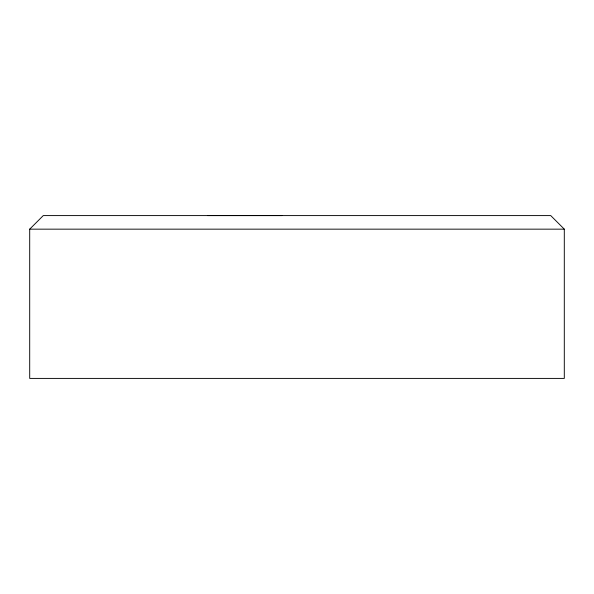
<?xml version="1.0" encoding="UTF-8"?>
<svg xmlns="http://www.w3.org/2000/svg" width="594" height="594" viewBox="0 0 594 594"><rect width="100%" height="100%" fill="white"/><g stroke="black" fill="none" stroke-linecap="round" stroke-linejoin="round"><path stroke-width="0.89" d="M29.7 229.158L43.265 215.592L550.735 215.592L564.3 229.158L564.3 378.408L29.7 378.408L29.7 229.158L564.3 229.158M281.831 215.592L207.61 215.592"/></g></svg>
